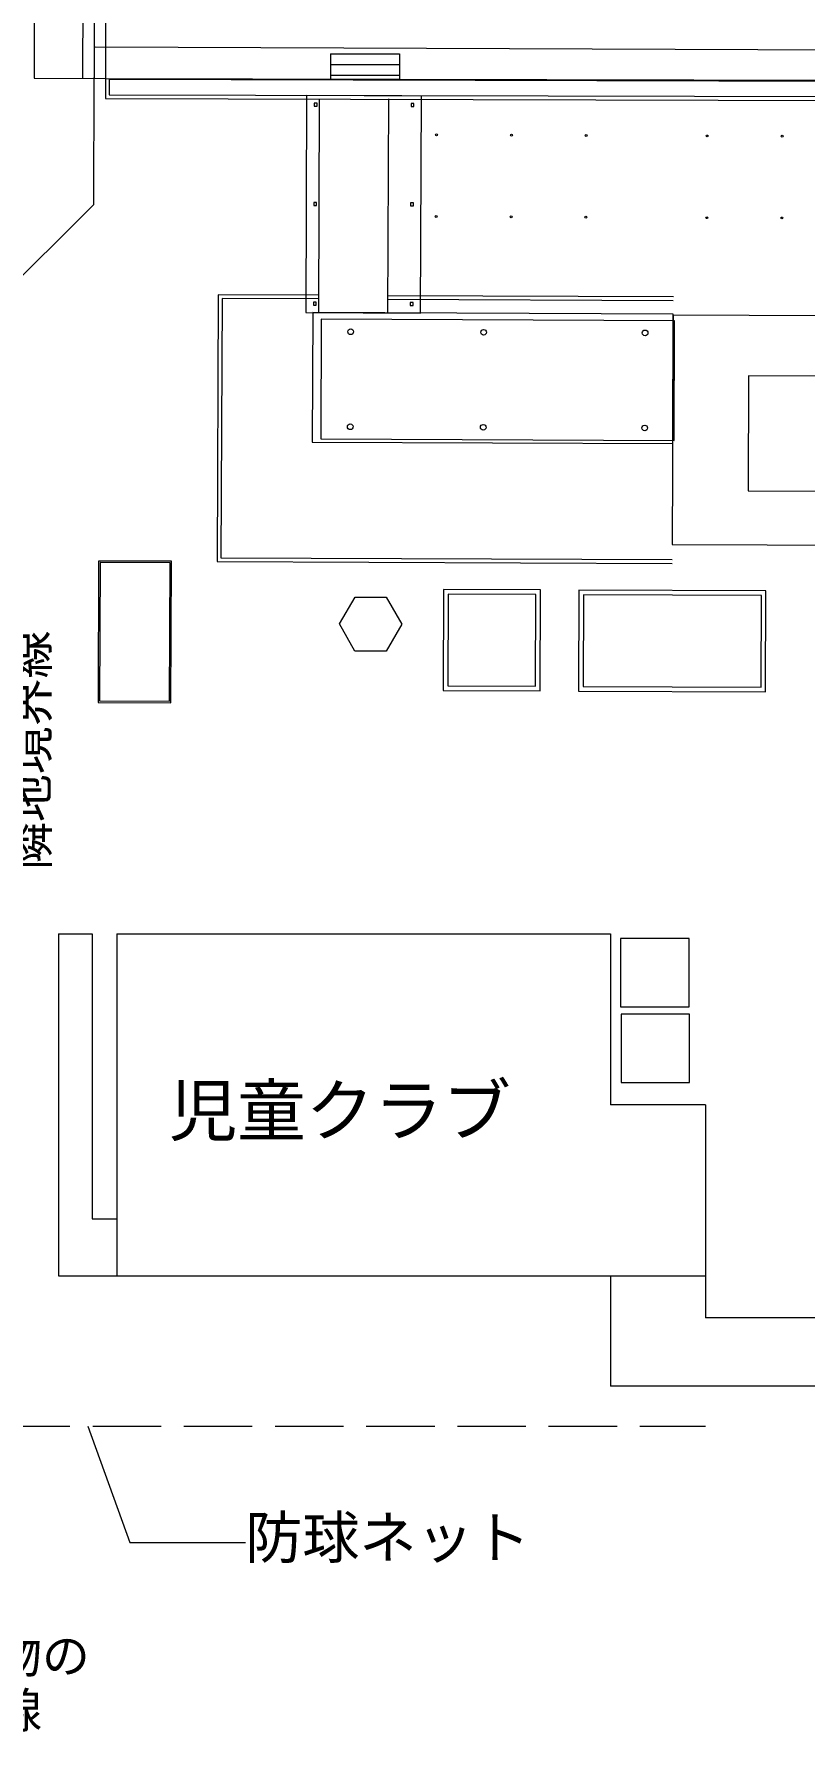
# Model space of a CAD drawing. Units: millimetres at full size, sheet at 1:600. Extents: x -122597 to 241961, y -83100 to 96007.
# Drawn here: x -41729 to -21458, y 7184 to 51867 of the extents above; entities that cross this region are included whole.
import ezdxf
from ezdxf.enums import TextEntityAlignment as Align

# ---------------------------------------------------------------- set-up
doc = ezdxf.new("R2010")
doc.units = ezdxf.units.MM
doc.header["$LTSCALE"] = 600
doc.linetypes.add('CHAIN2', pattern=[12, 9, -1, 1, -1])
doc.linetypes.add('DASHED3', pattern=[4, 3, -1])
for name, color, linetype, lineweight in [('1-0', 2, 'Continuous', 18), ('1-2', 3, 'CHAIN2', 9), ('1-3', 4, 'Continuous', 9), ('1-8', 4, 'Continuous', 9)]:
    doc.layers.add(name, color=color, linetype=linetype, lineweight=lineweight)
doc.styles.add('ＭＳ ゴシック', font='')
doc.styles.get('ＭＳ ゴシック').set_extended_font_data('MS Gothic')

msp = doc.modelspace()

# ---------------------------------------------------------------- linework, layer by layer
at = {"layer": '1-0', "color": 5, "lineweight": 9}
for p, q in [((-39817, 63120.6), (-39847.8, 50165.7)), ((-40434.7, 55677.1), (-40446.6, 50697.1)), ((-40134.7, 55676.4), (-40146.6, 50696.4)), ((5328.2, 51332.9), (-40121.5, 51518.2)), ((-33925, 51346.6), (-33926.6, 50681.6)), ((-33925.7, 51066.6), (-32105.7, 51062.3)), ((-33925, 51346.6), (-32105, 51342.3)), ((-32105, 51342.3), (-32106.6, 50677.3)), ((-40149.7, 50718.3), (-40163.4, 47368.7)), ((-39846.6, 50695.7), (378.3, 50600.1)), ((-39746.6, 50665.4), (-39747.6, 50265.4)), ((378.2, 50570.1), (-39746.6, 50665.4)), ((-33926.3, 50786.6), (-32106.3, 50782.3)), ((-39847.8, 50165.7), (-122.9, 50071.3)), ((-39747.6, 50265.4), (27.3, 50170.9)), ((-34551.6, 50245.5), (-34574.9, 44535.5)), ((-31526.6, 50233.2), (-34551.6, 50245.5)), ((-34216.9, 50164.1), (-34239.9, 44534.2)), ((-32397, 50156.7), (-32419.9, 44526.8)), ((-40163.4, 47368.7), (-47657, 39914.3)), ((-32418.5, 44886.7), (-24898.5, 44856.1)), ((-32418, 44986.7), (-24898.1, 44956.1)), ((-26550.7, 19184.7), (-26550.7, 16284.7)), ((-24050.7, 19184.7), (-24050.7, 18084.7)), ((-19111.4, 18084.7), (-24050.7, 18084.7)), ((-19111.4, 16284.7), (-26550.7, 16284.7))]:
    msp.add_line(p, q, dxfattribs=at)
at = {"layer": '1-0'}
for p, q in [((-41080.7, 28184.7), (-41080.7, 19184.7)), ((-39550.7, 28184.7), (-39550.7, 19184.7)), ((-39550.7, 28184.7), (-26550.7, 28184.7)), ((-26550.7, 28184.7), (-26550.7, 23684.7)), ((-24050.7, 23684.7), (-26550.7, 23684.7)), ((-24050.7, 23684.7), (-24050.7, 19184.7)), ((-40200.7, 20684.7), (-39550.7, 20684.7)), ((-41080.7, 19184.7), (-24050.7, 19184.7))]:
    msp.add_line(p, q, dxfattribs=at)
at = {"layer": '1-0', "linetype": 'DASHED3'}
msp.add_line((-42580.7, 15231.8), (-24050.7, 15231.8), dxfattribs=at)
at = {"layer": '1-0', "color": 5, "lineweight": 9}
for points in [[(-39834.7, 55675.7), (-41714.7, 55680.1), (-41726.6, 50700.1), (-39846.6, 50695.7)], [(-34574.9, 44535.5), (-31549.9, 44523.2), (-31526.6, 50233.2)], [(-34238, 44994.2), (-36878, 45004.9), (-36906.6, 37985), (-24926.7, 37936.1)], [(-34238.4, 44894.2), (-36778.4, 44904.5), (-36806.2, 38084.6), (-24926.3, 38036.1)]]:
    msp.add_lwpolyline(points, dxfattribs=at)
for points in [[(-34277.4, 50044.4), (-34352.4, 50044.7), (-34352.7, 49969.7), (-34277.7, 49969.4)], [(-31727.5, 50034), (-31802.5, 50034.3), (-31802.8, 49959.3), (-31727.8, 49959)], [(-34288.1, 47429.4), (-34363.1, 47429.7), (-34363.4, 47354.7), (-34288.4, 47354.4)], [(-31738.1, 47419), (-31813.1, 47419.3), (-31813.4, 47344.3), (-31738.4, 47344)], [(-34298.8, 44809.4), (-34373.8, 44809.7), (-34374.1, 44734.7), (-34299.1, 44734.4)], [(-31748.8, 44799), (-31823.8, 44799.3), (-31824.1, 44724.3), (-31749.1, 44724)], [(-24900, 44496.1), (-34389.9, 44534.8), (-34403.8, 41124.8), (-24913.9, 41086.1)], [(-34178.5, 41208.9), (-24878.5, 41171), (-24865.7, 44320.9), (-34165.6, 44358.9)], [(-14890.2, 44425.3), (-24900.1, 44466.1), (-24924.7, 38436.1), (-14914.8, 38395.3)], [(-16886.6, 42848.4), (-22916.6, 42873), (-22928.9, 39843), (-16899, 39818.4)], [(-40041.8, 34277.8), (-38121.8, 34269.9), (-38106.6, 37989.9), (-40026.6, 37997.7)], [(-40001.6, 34317.6), (-38161.6, 34310.1), (-38146.8, 37950.1), (-39986.8, 37957.6)], [(-28394.6, 37235.3), (-30944.6, 37245.7), (-30955.4, 34590.7), (-28405.5, 34580.3)], [(-28515.1, 37115.8), (-30825.1, 37125.2), (-30834.9, 34710.2), (-28525, 34700.8)], [(-22459.7, 37211.1), (-27384.6, 37231.2), (-27395.5, 34576.2), (-22470.5, 34556.1)], [(-22580.2, 37091.6), (-27265.1, 37110.7), (-27275, 34695.7), (-22590, 34676.6)], [(-33688.3, 36341.7), (-33275.4, 37050.2), (-32455.4, 37046.8), (-32048.3, 36335), (-32461.2, 35626.6), (-33281.2, 35629.9)]]:
    msp.add_lwpolyline(points, close=True, dxfattribs=at)
at = {"layer": '1-0'}
msp.add_lwpolyline([(-41080.7, 28184.7), (-40200.7, 28184.7), (-40200.7, 20684.7)], dxfattribs=at)
for points in [[(-26285.7, 26268.7), (-24485.7, 26268.7), (-24485.7, 28068.7), (-26285.7, 28068.7)], [(-26274.3, 24275.3), (-24474.3, 24275.3), (-24474.3, 26075.3), (-26274.3, 26075.3)]]:
    msp.add_lwpolyline(points, close=True, dxfattribs=at)
at = {"layer": '1-0', "color": 5, "lineweight": 9}
for centre, radius in [((-31130.8, 49211.5), 25), ((-29160.8, 49203.5), 25), ((-27190.8, 49195.5), 25), ((-24005.9, 49182.5), 25), ((-22035.9, 49174.4), 25), ((-31139.6, 47061.6), 25), ((-29169.6, 47053.5), 25), ((-27199.6, 47045.5), 25), ((-24014.6, 47032.5), 25), ((-22044.6, 47024.5), 25), ((-33391.9, 44030.7), 75), ((-29892, 44016.4), 75), ((-25642, 43999.1), 75), ((-33402.1, 41530.7), 75), ((-29902.2, 41516.5), 75), ((-25652.2, 41499.1), 75)]:
    msp.add_circle(centre, radius, dxfattribs=at)
at = {"layer": '1-3'}
for p, q in [((-40307.1, 15231.8), (-39203.8, 12172.6)), ((-39203.8, 12172.6), (-36163.6, 12172.6))]:
    msp.add_line(p, q, dxfattribs=at)

# ---------------------------------------------------------------- texts
at = {"layer": '1-0', "style": 'ＭＳ ゴシック'}
msp.add_text('児童クラブ', height=1320, dxfattribs=at).set_placement((-38175.6, 22487.7), align=Align.BOTTOM_LEFT)
at = {"layer": '1-2', "style": 'ＭＳ ゴシック'}
for s, p in [('△仮設建築物の', (-49079.3, 8455)), ('\u3000隣地境界線', (-49079.3, 7014.9))]:
    msp.add_text(s, height=923.8, dxfattribs=at).set_placement(p, align=Align.BOTTOM_LEFT)
at = {"layer": '1-3', "style": 'ＭＳ ゴシック'}
msp.add_text('防球ネット', height=1100, dxfattribs=at).set_placement((-36163.6, 11422.6), align=Align.BOTTOM_LEFT)
at = {"layer": '1-8', "color": 3, "style": 'ＭＳ ゴシック'}
msp.add_text('\u3000隣地境界線', height=923.8, rotation=90, dxfattribs=at).set_placement((-41080.4, 28608.2), align=Align.BOTTOM_LEFT)

doc.saveas('drawing.dxf')
